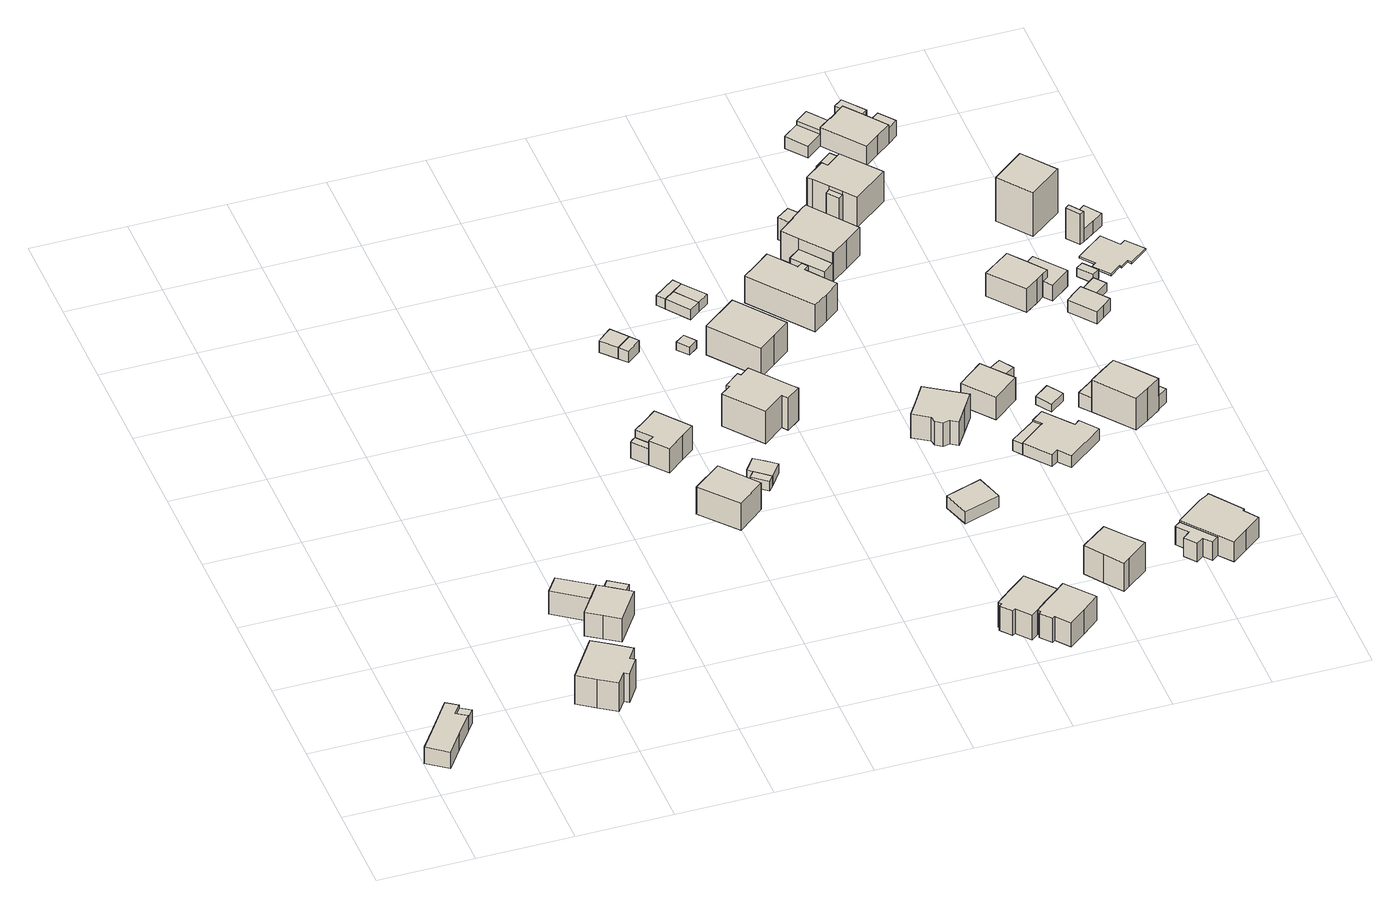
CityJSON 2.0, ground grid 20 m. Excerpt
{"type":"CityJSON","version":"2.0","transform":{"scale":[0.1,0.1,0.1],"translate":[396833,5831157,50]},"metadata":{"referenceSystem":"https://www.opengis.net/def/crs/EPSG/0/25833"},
"CityObjects":{
"building1":{"type":"Building","attributes":{"Gemeindeschluessel":"11000003","BezugspunktDach":"2200","function":"31001_2463","measuredHeight":4.91,"storeysAboveGround":1},"address":[{"country":"Germany","locality":"Berlin","thoroughfareNumber":"31 (1)","thoroughfareName":"Hubertusdamm"}],"geometry":[{"type":"Solid","lod":"1","boundaries":[[[[0,1,2,3,4,5,6,7]],[[8,9,10,11,12,13,14,15]],[[8,15,7,6]],[[9,8,6,5]],[[10,9,5,4]],[[11,10,4,3]],[[12,11,3,2]],[[13,12,2,1]],[[14,13,1,0]],[[15,14,0,7]]]]}]},
"building2":{"type":"Building","attributes":{"Gemeindeschluessel":"11000003","BezugspunktDach":"2200","function":"51009_1610","measuredHeight":3.18,"storeysAboveGround":0},"address":[{"country":"Germany","locality":"Berlin"}],"geometry":[{"type":"Solid","lod":"1","boundaries":[[[[16,17,18,19]],[[20,21,22,23]],[[20,23,19,18]],[[21,20,18,17]],[[22,21,17,16]],[[23,22,16,19]]]]}]},
"building3":{"type":"Building","attributes":{"Gemeindeschluessel":"11000003","BezugspunktDach":"2200","function":"31001_1010","measuredHeight":10.07,"storeysAboveGround":1},"address":[{"country":"Germany","locality":"Berlin","thoroughfareNumber":"30","thoroughfareName":"Hubertusdamm"}],"geometry":[{"type":"Solid","lod":"1","boundaries":[[[[24,25,26,27,28,29,30,31,32,33]],[[34,35,36,37,38,39,40,41,42,43]],[[34,43,33,32]],[[35,34,32,31]],[[36,35,31,30]],[[37,36,30,29]],[[38,37,29,28]],[[39,38,28,27]],[[40,39,27,26]],[[41,40,26,25]],[[42,41,25,24]],[[43,42,24,33]]]]}]},
"building4":{"type":"Building","attributes":{"Gemeindeschluessel":"11000003","BezugspunktDach":"2200","function":"31001_2723","measuredHeight":6.08,"storeysAboveGround":1},"address":[{"country":"Germany","locality":"Berlin","thoroughfareNumber":"29 (1)","thoroughfareName":"Hubertusdamm"}],"geometry":[{"type":"Solid","lod":"1","boundaries":[[[[44,45,46,47]],[[48,49,50,51]],[[48,51,47,46]],[[49,48,46,45]],[[50,49,45,44]],[[51,50,44,47]]]]}]},
"building5":{"type":"Building","attributes":{"Gemeindeschluessel":"11000003","function":"31001_1010"},"address":[{"country":"Germany","locality":"Berlin","thoroughfareNumber":"29","thoroughfareName":"Hubertusdamm"}],"children":["building5-1","building5-2"]},
"building5-1":{"type":"BuildingPart","attributes":{"BezugspunktDach":"2200","measuredHeight":6.52,"storeysAboveGround":1},"parents":["building5"],"geometry":[{"type":"MultiSurface","lod":"1","boundaries":[[[52,53,54,55,56,45,57]],[[58,59,60,61,62,63,64]],[[58,64,57,45]],[[59,58,45,56]],[[65,66,67,56,55]],[[61,68,69,65,55,54]],[[62,61,54,53]],[[63,62,53,52]],[[64,63,52,57]],[[60,70,66,65]],[[70,59,67,66]],[[60,65,69,68]]]}]},
"building5-2":{"type":"BuildingPart","attributes":{"BezugspunktDach":"2200","measuredHeight":4.79,"storeysAboveGround":1},"parents":["building5"],"geometry":[{"type":"MultiSurface","lod":"1","boundaries":[[[66,69,71,72,67]],[[73,74,68,70,59]],[[73,59,67,72]],[[74,73,72,71]],[[68,74,71,69]],[[70,60,65,66]],[[68,69,65,60]],[[59,75,70,66,67,76]]]}]},
"building6":{"type":"Building","attributes":{"Gemeindeschluessel":"11000003","BezugspunktDach":"2200","function":"51009_1610","measuredHeight":4.33,"storeysAboveGround":0},"address":[{"country":"Germany","locality":"Berlin"}],"geometry":[{"type":"Solid","lod":"1","boundaries":[[[[77,78,79,80,81]],[[82,83,84,85,86]],[[82,86,81,80]],[[83,82,80,79]],[[84,83,79,78]],[[85,84,78,77]],[[86,85,77,81]]]]}]},
"building7":{"type":"Building","attributes":{"Gemeindeschluessel":"11000003","BezugspunktDach":"2200","function":"31001_1010","measuredHeight":8.12,"storeysAboveGround":1},"address":[{"country":"Germany","locality":"Berlin","thoroughfareNumber":"1","thoroughfareName":"Blanchardstraße"}],"geometry":[{"type":"Solid","lod":"1","boundaries":[[[[87,88,89,90]],[[91,92,93,94]],[[91,94,90,89]],[[92,91,89,88]],[[93,92,88,87]],[[94,93,87,90]]]]}]},
"building8":{"type":"Building","attributes":{"Gemeindeschluessel":"11000003","BezugspunktDach":"2200","function":"31001_1312","measuredHeight":8.54,"storeysAboveGround":1},"address":[{"country":"Germany","locality":"Berlin","thoroughfareNumber":"21","thoroughfareName":"Schönerlinder Weg"}],"geometry":[{"type":"Solid","lod":"1","boundaries":[[[[95,96,97,98,99,100,101,102]],[[103,104,105,106,107,85,84,83]],[[103,83,102,101]],[[104,103,101,100]],[[105,104,100,99]],[[106,105,99,98]],[[107,106,98,97]],[[85,107,97,96]],[[84,85,96,95]],[[83,84,95,102]]]]}]},
"building9":{"type":"Building","attributes":{"Gemeindeschluessel":"11000003","BezugspunktDach":"2200","function":"51009_1610","measuredHeight":2.33,"storeysAboveGround":0},"address":[{"country":"Germany","locality":"Berlin"}],"geometry":[{"type":"Solid","lod":"1","boundaries":[[[[108,109,110,111]],[[112,113,114,115]],[[112,115,111,110]],[[113,112,110,109]],[[114,113,109,108]],[[115,114,108,111]]]]}]},
"building10":{"type":"Building","attributes":{"Gemeindeschluessel":"11000003","BezugspunktDach":"2200","function":"31001_1313","measuredHeight":3.12,"storeysAboveGround":1},"address":[{"country":"Germany","locality":"Berlin","thoroughfareNumber":"3 (1)","thoroughfareName":"Blanchardstraße"}],"geometry":[{"type":"Solid","lod":"1","boundaries":[[[[116,117,118,119,120]],[[121,122,123,124,125]],[[121,125,120,119]],[[122,121,119,118]],[[123,122,118,117]],[[124,123,117,116]],[[125,124,116,120]]]]}]},
"building11":{"type":"Building","attributes":{"Gemeindeschluessel":"11000003","BezugspunktDach":"2200","function":"31001_1313","measuredHeight":2.63,"storeysAboveGround":1},"address":[{"country":"Germany","locality":"Berlin","thoroughfareNumber":"1 (1)","thoroughfareName":"Blanchardstraße"}],"geometry":[{"type":"Solid","lod":"1","boundaries":[[[[126,127,128,129,130,131]],[[132,133,134,113,135,136]],[[132,136,131,130]],[[133,132,130,129]],[[134,133,129,128]],[[113,134,128,127]],[[135,113,127,126]],[[136,135,126,131]]]]}]},
"building12":{"type":"Building","attributes":{"Gemeindeschluessel":"11000003","BezugspunktDach":"2200","function":"51009_1610","measuredHeight":3.15,"storeysAboveGround":0},"address":[{"country":"Germany","locality":"Berlin"}],"geometry":[{"type":"Solid","lod":"1","boundaries":[[[[137,138,117,139,116]],[[140,123,141,142,124]],[[140,124,116,139]],[[123,140,139,117]],[[141,123,117,138]],[[142,141,138,137]],[[124,142,137,116]]]]}]},
"building13":{"type":"Building","attributes":{"Gemeindeschluessel":"11000003","BezugspunktDach":"2200","function":"31001_1010","measuredHeight":9.3,"storeysAboveGround":2},"address":[{"country":"Germany","locality":"Berlin","thoroughfareNumber":"3","thoroughfareName":"Blanchardstraße"}],"geometry":[{"type":"Solid","lod":"1","boundaries":[[[[143,144,145,146,147,148,149,150,151,152,153]],[[154,155,156,157,158,159,160,161,162,163,164]],[[154,164,153,152]],[[155,154,152,151]],[[156,155,151,150]],[[157,156,150,149]],[[158,157,149,148]],[[159,158,148,147]],[[160,159,147,146]],[[161,160,146,145]],[[162,161,145,144]],[[163,162,144,143]],[[164,163,143,153]]]]}]},
"building14":{"type":"Building","attributes":{"Gemeindeschluessel":"11000003","BezugspunktDach":"2200","function":"31001_2000","measuredHeight":1.92,"storeysAboveGround":1},"address":[{"country":"Germany","locality":"Berlin","thoroughfareNumber":"5 (1)","thoroughfareName":"Blanchardstraße"}],"geometry":[{"type":"Solid","lod":"1","boundaries":[[[[165,166,167,168]],[[169,170,171,172]],[[169,172,168,167]],[[170,169,167,166]],[[171,170,166,165]],[[172,171,165,168]]]]}]},
"building15":{"type":"Building","attributes":{"Gemeindeschluessel":"11000003","BezugspunktDach":"2200","function":"31001_1010","measuredHeight":9.39,"storeysAboveGround":1},"address":[{"country":"Germany","locality":"Berlin","thoroughfareNumber":"2","thoroughfareName":"Röländer Straße"}],"geometry":[{"type":"Solid","lod":"1","boundaries":[[[[173,174,175,176,177,178,179,180,181,182,183]],[[184,185,186,187,188,189,190,191,192,193,194]],[[184,194,183,182]],[[185,184,182,181]],[[186,185,181,180]],[[187,186,180,179]],[[188,187,179,178]],[[189,188,178,177]],[[190,189,177,176]],[[191,190,176,175]],[[192,191,175,174]],[[193,192,174,173]],[[194,193,173,183]]]]}]},
"building16":{"type":"Building","attributes":{"Gemeindeschluessel":"11000003","BezugspunktDach":"2200","function":"31001_2723","measuredHeight":2.41,"storeysAboveGround":1},"address":[{"country":"Germany","locality":"Berlin","thoroughfareNumber":"5 (3)","thoroughfareName":"Blanchardstraße"}],"geometry":[{"type":"Solid","lod":"1","boundaries":[[[[195,196,197,198,199]],[[200,201,202,203,204]],[[200,204,199,198]],[[201,200,198,197]],[[202,201,197,196]],[[203,202,196,195]],[[204,203,195,199]]]]}]},
"building17":{"type":"Building","attributes":{"Gemeindeschluessel":"11000003","BezugspunktDach":"2200","function":"51009_1610","measuredHeight":2.41,"storeysAboveGround":0},"address":[{"country":"Germany","locality":"Berlin"}],"geometry":[{"type":"Solid","lod":"1","boundaries":[[[[205,206,196,195]],[[202,207,208,203]],[[202,203,195,196]],[[207,202,196,206]],[[208,207,206,205]],[[203,208,205,195]]]]}]},
"building18":{"type":"Building","attributes":{"Gemeindeschluessel":"11000003","BezugspunktDach":"2200","function":"31001_1010","measuredHeight":9.21,"storeysAboveGround":1},"address":[{"country":"Germany","locality":"Berlin","thoroughfareNumber":"5","thoroughfareName":"Blanchardstraße"}],"geometry":[{"type":"Solid","lod":"1","boundaries":[[[[209,210,211,212,213]],[[214,215,216,217,218]],[[214,218,213,212]],[[215,214,212,211]],[[216,215,211,210]],[[217,216,210,209]],[[218,217,209,213]]]]}]},
"building19":{"type":"Building","attributes":{"Gemeindeschluessel":"11000003","BezugspunktDach":"2200","function":"31001_2463","measuredHeight":2.42,"storeysAboveGround":1},"address":[{"country":"Germany","locality":"Berlin","thoroughfareNumber":"5 (2)","thoroughfareName":"Blanchardstraße"}],"geometry":[{"type":"Solid","lod":"1","boundaries":[[[[206,219,197,196]],[[201,220,207,202]],[[201,202,196,197]],[[220,201,197,219]],[[207,220,219,206]],[[202,207,206,196]]]]}]},
"building20":{"type":"Building","attributes":{"Gemeindeschluessel":"11000003","BezugspunktDach":"2200","function":"31001_1010","measuredHeight":9.38,"storeysAboveGround":1},"address":[{"country":"Germany","locality":"Berlin","thoroughfareNumber":"25","thoroughfareName":"Schönerlinder Weg"}],"geometry":[{"type":"Solid","lod":"1","boundaries":[[[[221,222,223,224,225,226,178,227,176,228,229]],[[230,231,232,233,234,235,236,237,238,239,240]],[[230,240,229,228]],[[231,230,228,176]],[[232,231,176,227]],[[233,232,227,178]],[[234,233,178,226]],[[235,234,226,225]],[[236,235,225,224]],[[237,236,224,223]],[[238,237,223,222]],[[239,238,222,221]],[[240,239,221,229]]]]}]},
"building21":{"type":"Building","attributes":{"Gemeindeschluessel":"11000003","BezugspunktDach":"2200","function":"31001_2463","measuredHeight":2.84,"storeysAboveGround":1},"address":[{"country":"Germany","locality":"Berlin","thoroughfareNumber":"3 (2)","thoroughfareName":"Röländer Straße"}],"geometry":[{"type":"Solid","lod":"1","boundaries":[[[[241,242,243,244]],[[245,246,247,248]],[[245,248,244,243]],[[246,245,243,242]],[[247,246,242,241]],[[248,247,241,244]]]]}]},
"building22":{"type":"Building","attributes":{"Gemeindeschluessel":"11000003","BezugspunktDach":"2200","function":"31001_1010","measuredHeight":9.89,"storeysAboveGround":1},"address":[{"country":"Germany","locality":"Berlin","thoroughfareNumber":"7","thoroughfareName":"Blanchardstraße"}],"geometry":[{"type":"Solid","lod":"1","boundaries":[[[[249,250,251,252,253,254,255,256,257,258,259,260]],[[261,262,263,264,265,266,267,268,269,270,271,272]],[[261,272,260,259]],[[262,261,259,258]],[[263,262,258,257]],[[264,263,257,256]],[[265,264,256,255]],[[266,265,255,254]],[[267,266,254,253]],[[268,267,253,252]],[[269,268,252,251]],[[270,269,251,250]],[[271,270,250,249]],[[272,271,249,260]]]]}]},
"building23":{"type":"Building","attributes":{"Gemeindeschluessel":"11000003","BezugspunktDach":"2200","function":"31001_1010","measuredHeight":8.48,"storeysAboveGround":1},"address":[{"country":"Germany","locality":"Berlin","thoroughfareNumber":"6","thoroughfareName":"Blanchardstraße"}],"geometry":[{"type":"Solid","lod":"1","boundaries":[[[[273,274,275,276,277,278,279,280,281,282]],[[283,284,285,286,287,288,289,290,291,292]],[[283,292,282,281]],[[284,283,281,280]],[[285,284,280,279]],[[286,285,279,278]],[[287,286,278,277]],[[288,287,277,276]],[[289,288,276,275]],[[290,289,275,274]],[[291,290,274,273]],[[292,291,273,282]]]]}]},
"building24":{"type":"Building","attributes":{"Gemeindeschluessel":"11000003","BezugspunktDach":"2200","function":"31001_1010","measuredHeight":9.14,"storeysAboveGround":1},"address":[{"country":"Germany","locality":"Berlin","thoroughfareNumber":"2A","thoroughfareName":"Röländer Straße"}],"geometry":[{"type":"Solid","lod":"1","boundaries":[[[[293,294,295,296,297,298,299]],[[300,301,302,303,304,305,306]],[[300,306,299,298]],[[301,300,298,297]],[[302,301,297,296]],[[303,302,296,295]],[[304,303,295,294]],[[305,304,294,293]],[[306,305,293,299]]]]}]},
"building25":{"type":"Building","attributes":{"Gemeindeschluessel":"11000003","BezugspunktDach":"2200","function":"31001_2463","measuredHeight":5.04,"storeysAboveGround":1},"address":[{"country":"Germany","locality":"Berlin","thoroughfareNumber":"9 (1)","thoroughfareName":"Blanchardstraße"}],"geometry":[{"type":"Solid","lod":"1","boundaries":[[[[307,308,309,310]],[[311,312,313,314]],[[311,314,310,309]],[[312,311,309,308]],[[313,312,308,307]],[[314,313,307,310]]]]}]},
"building26":{"type":"Building","attributes":{"Gemeindeschluessel":"11000003","BezugspunktDach":"2200","function":"51009_1610","measuredHeight":2.83,"storeysAboveGround":0},"address":[{"country":"Germany","locality":"Berlin"}],"geometry":[{"type":"Solid","lod":"1","boundaries":[[[[315,316,317,318]],[[319,320,321,322]],[[319,322,318,317]],[[320,319,317,316]],[[321,320,316,315]],[[322,321,315,318]]]]}]},
"building27":{"type":"Building","attributes":{"Gemeindeschluessel":"11000003","function":"31001_1010"},"address":[{"country":"Germany","locality":"Berlin","thoroughfareNumber":"9","thoroughfareName":"Blanchardstraße"}],"children":["building27-1","building27-2"]},
"building27-1":{"type":"BuildingPart","attributes":{"BezugspunktDach":"2200","measuredHeight":8.44,"storeysAboveGround":1},"parents":["building27"],"geometry":[{"type":"MultiSurface","lod":"1","boundaries":[[[323,324,325,326,327,328,329,330,331,332]],[[333,334,335,336,337,338,339,340,341,342]],[[333,342,332,331]],[[334,333,331,330]],[[343,344,330,329]],[[336,335,329,328]],[[337,336,328,327]],[[338,337,327,326]],[[339,338,326,325]],[[340,339,325,324]],[[341,340,324,323]],[[342,341,323,332]],[[335,334,344,343]]]}]},
"building27-2":{"type":"BuildingPart","attributes":{"BezugspunktDach":"2200","measuredHeight":5.31,"storeysAboveGround":1},"parents":["building27"],"geometry":[{"type":"Solid","lod":"1","boundaries":[[[[344,343,345,346]],[[347,335,334,348]],[[347,348,346,345]],[[335,347,345,343]],[[334,335,334,344]],[[348,334,344,346]],[[343,344,334,335]]]]}]},
"building28":{"type":"Building","attributes":{"Gemeindeschluessel":"11000003","BezugspunktDach":"2200","function":"31001_2463","measuredHeight":7.37,"storeysAboveGround":1},"address":[{"country":"Germany","locality":"Berlin","thoroughfareNumber":"6 (1)","thoroughfareName":"Blanchardstraße"}],"geometry":[{"type":"Solid","lod":"1","boundaries":[[[[349,350,351,352]],[[353,354,355,356]],[[353,356,352,351]],[[354,353,351,350]],[[355,354,350,349]],[[356,355,349,352]]]]}]},
"building29":{"type":"Building","attributes":{"Gemeindeschluessel":"11000003","BezugspunktDach":"2200","function":"31001_1010","measuredHeight":2.87,"storeysAboveGround":1},"address":[{"country":"Germany","locality":"Berlin","thoroughfareNumber":"3","thoroughfareName":"Röländer Straße"}],"geometry":[{"type":"Solid","lod":"1","boundaries":[[[[357,358,359,360,361,362,363,364,365,366]],[[320,319,367,368,369,370,371,372,373,321]],[[320,321,366,365]],[[319,320,365,364]],[[367,319,364,363]],[[368,367,363,362]],[[369,368,362,361]],[[370,369,361,360]],[[371,370,360,359]],[[372,371,359,358]],[[373,372,358,357]],[[321,373,357,366]]]]}]},
"building30":{"type":"Building","attributes":{"Gemeindeschluessel":"11000003","BezugspunktDach":"2200","function":"31001_2723","measuredHeight":2.67,"storeysAboveGround":1},"address":[{"country":"Germany","locality":"Berlin","thoroughfareNumber":"8","thoroughfareName":"Blanchardstraße"}],"geometry":[{"type":"Solid","lod":"1","boundaries":[[[[374,375,376,377]],[[378,379,380,381]],[[378,381,377,376]],[[379,378,376,375]],[[380,379,375,374]],[[381,380,374,377]]]]}]},
"building31":{"type":"Building","attributes":{"Gemeindeschluessel":"11000003","BezugspunktDach":"2200","function":"51009_1610","measuredHeight":6.42,"storeysAboveGround":0},"address":[{"country":"Germany","locality":"Berlin"}],"geometry":[{"type":"Solid","lod":"1","boundaries":[[[[382,383,384,385]],[[386,387,388,389]],[[386,389,385,384]],[[387,386,384,383]],[[388,387,383,382]],[[389,388,382,385]]]]}]},
"building32":{"type":"Building","attributes":{"Gemeindeschluessel":"11000003","BezugspunktDach":"2200","function":"31001_2741","measuredHeight":2.67,"storeysAboveGround":1},"address":[{"country":"Germany","locality":"Berlin","thoroughfareNumber":"5 (2)","thoroughfareName":"Röländer Straße"}],"geometry":[{"type":"Solid","lod":"1","boundaries":[[[[390,391,392,393,394]],[[395,396,397,398,399]],[[395,399,394,393]],[[396,395,393,392]],[[397,396,392,391]],[[398,397,391,390]],[[399,398,390,394]]]]}]},
"building33":{"type":"Building","attributes":{"Gemeindeschluessel":"11000003","function":"31001_1010"},"address":[{"country":"Germany","locality":"Berlin","thoroughfareNumber":"4","thoroughfareName":"Röländer Straße"}],"children":["building33-1","building33-2"]},
"building33-1":{"type":"BuildingPart","attributes":{"BezugspunktDach":"2200","measuredHeight":5.33,"storeysAboveGround":1},"parents":["building33"],"geometry":[{"type":"MultiSurface","lod":"1","boundaries":[[[400,401,402,403,404,405,406,407,408,409]],[[410,411,412,413,414,415,416,417,418,419]],[[410,419,409,408]],[[411,410,408,407]],[[412,411,407,406]],[[413,412,406,405]],[[414,413,405,404]],[[415,414,404,403]],[[416,415,403,402]],[[417,416,402,401]],[[418,417,401,400]],[[420,421,418,400,409]],[[419,418,421,420]]]}]},
"building33-2":{"type":"BuildingPart","attributes":{"BezugspunktDach":"2200","measuredHeight":4.47,"storeysAboveGround":1},"parents":["building33"],"geometry":[{"type":"Solid","lod":"1","boundaries":[[[[422,423,424,425,426,421,420,427]],[[419,418,428,429,430,431,432,433]],[[419,433,427,420]],[[428,418,421,426]],[[429,428,426,425]],[[430,429,425,424]],[[431,430,424,423]],[[432,431,423,422]],[[433,432,422,427]],[[418,419,420,421]]]]}]},
"building34":{"type":"Building","attributes":{"Gemeindeschluessel":"11000003","BezugspunktDach":"2200","function":"31001_1010","measuredHeight":8.14,"storeysAboveGround":2},"address":[{"country":"Germany","locality":"Berlin","thoroughfareNumber":"11","thoroughfareName":"Blanchardstraße"}],"geometry":[{"type":"Solid","lod":"1","boundaries":[[[[434,435,436,437,438,439,440,441,442]],[[443,444,445,446,447,448,449,450,451]],[[443,451,442,441]],[[444,443,441,440]],[[445,444,440,439]],[[446,445,439,438]],[[447,446,438,437]],[[448,447,437,436]],[[449,448,436,435]],[[450,449,435,434]],[[451,450,434,442]]]]}]},
"building35":{"type":"Building","attributes":{"Gemeindeschluessel":"11000003","BezugspunktDach":"2200","function":"51009_1610","measuredHeight":5.72,"storeysAboveGround":0},"address":[{"country":"Germany","locality":"Berlin"}],"geometry":[{"type":"Solid","lod":"1","boundaries":[[[[452,453,454,455,456,457]],[[458,459,460,461,462,463]],[[458,463,457,456]],[[459,458,456,455]],[[460,459,455,454]],[[461,460,454,453]],[[462,461,453,452]],[[463,462,452,457]]]]}]},
"building36":{"type":"Building","attributes":{"Gemeindeschluessel":"11000003","BezugspunktDach":"2200","function":"31001_2463","measuredHeight":2.92,"storeysAboveGround":1},"address":[{"country":"Germany","locality":"Berlin","thoroughfareNumber":"13 (1)","thoroughfareName":"Blanchardstraße"}],"geometry":[{"type":"Solid","lod":"1","boundaries":[[[[464,465,466,467]],[[468,469,470,471]],[[468,471,467,466]],[[469,468,466,465]],[[470,469,465,464]],[[471,470,464,467]]]]}]},
"building37":{"type":"Building","attributes":{"Gemeindeschluessel":"11000003","BezugspunktDach":"2200","function":"31001_2723","measuredHeight":3.51,"storeysAboveGround":1},"address":[{"country":"Germany","locality":"Berlin","thoroughfareNumber":"5 (1)","thoroughfareName":"Röländer Straße"}],"geometry":[{"type":"Solid","lod":"1","boundaries":[[[[472,473,474,475]],[[476,477,478,479]],[[476,479,475,474]],[[477,476,474,473]],[[478,477,473,472]],[[479,478,472,475]]]]}]},
"building38":{"type":"Building","attributes":{"Gemeindeschluessel":"11000003","function":"31001_1010"},"address":[{"country":"Germany","locality":"Berlin","thoroughfareNumber":"5","thoroughfareName":"Röländer Straße"}],"children":["building38-1","building38-2"]},
"building38-1":{"type":"BuildingPart","attributes":{"BezugspunktDach":"2200","measuredHeight":9.94,"storeysAboveGround":2},"parents":["building38"],"geometry":[{"type":"MultiSurface","lod":"1","boundaries":[[[480,481,482,483,484,485,486,487]],[[488,489,490,491,492,493,494,495]],[[488,495,487,486]],[[489,488,486,485]],[[490,489,485,484]],[[491,490,484,483]],[[496,497,498,499,492,491,483,482]],[[493,492,482,481]],[[494,493,481,480]],[[495,494,480,487]],[[499,498,497,496]]]}]},
"building38-2":{"type":"BuildingPart","attributes":{"BezugspunktDach":"2200","measuredHeight":3.28,"storeysAboveGround":2},"parents":["building38"],"geometry":[{"type":"Solid","lod":"1","boundaries":[[[[496,500,501,497]],[[502,503,499,498]],[[502,498,497,501]],[[503,502,501,500]],[[499,503,500,496]],[[498,499,496,497]]]]}]},
"building39":{"type":"Building","attributes":{"Gemeindeschluessel":"11000003","BezugspunktDach":"2200","function":"31001_1010","measuredHeight":6.79,"storeysAboveGround":1},"address":[{"country":"Germany","locality":"Berlin","thoroughfareNumber":"12","thoroughfareName":"Blanchardstraße"}],"geometry":[{"type":"Solid","lod":"1","boundaries":[[[[504,505,506,507,508,509,510,511]],[[512,513,514,515,516,517,518,519]],[[512,519,511,510]],[[513,512,510,509]],[[514,513,509,508]],[[515,514,508,507]],[[516,515,507,506]],[[517,516,506,505]],[[518,517,505,504]],[[519,518,504,511]]]]}]},
"building40":{"type":"Building","attributes":{"Gemeindeschluessel":"11000003","function":"31001_1010"},"address":[{"country":"Germany","locality":"Berlin","thoroughfareNumber":"13","thoroughfareName":"Blanchardstraße"}],"children":["building40-1","building40-2","building40-3"]},
"building40-1":{"type":"BuildingPart","attributes":{"BezugspunktDach":"2200","measuredHeight":5.41,"storeysAboveGround":1},"parents":["building40"],"geometry":[{"type":"MultiSurface","lod":"1","boundaries":[[[520,521,522,523,524,525,526,527]],[[528,529,530,531,532,533,534,469]],[[528,535,536,527,526]],[[529,528,526,525]],[[530,529,525,524]],[[531,530,524,523]],[[537,538,531,523,522]],[[533,532,522,521]],[[534,533,521,520]],[[469,534,520,527]],[[469,536,535,528]],[[532,531,538,537]]]}]},
"building40-2":{"type":"BuildingPart","attributes":{"BezugspunktDach":"2200","measuredHeight":3.74,"storeysAboveGround":1},"parents":["building40"],"geometry":[{"type":"Solid","lod":"1","boundaries":[[[[536,535,539,540]],[[541,528,469,468]],[[541,468,540,539]],[[528,541,539,535]],[[468,469,536,540]],[[528,535,536,469]]]]}]},
"building40-3":{"type":"BuildingPart","attributes":{"BezugspunktDach":"2200","measuredHeight":3.74,"storeysAboveGround":1},"parents":["building40"],"geometry":[{"type":"Solid","lod":"1","boundaries":[[[[537,542,543,538]],[[544,545,532,531]],[[544,531,538,543]],[[545,544,543,542]],[[532,545,542,537]],[[531,532,537,538]]]]}]},
"building41":{"type":"Building","attributes":{"Gemeindeschluessel":"11000003","BezugspunktDach":"2200","function":"31001_2723","measuredHeight":2.23,"storeysAboveGround":1},"address":[{"country":"Germany","locality":"Berlin","thoroughfareNumber":"13 (2)","thoroughfareName":"Blanchardstraße"}],"geometry":[{"type":"Solid","lod":"1","boundaries":[[[[546,547,548,549,550]],[[551,552,553,554,555]],[[551,555,550,549]],[[552,551,549,548]],[[553,552,548,547]],[[554,553,547,546]],[[555,554,546,550]]]]}]},
"building42":{"type":"Building","attributes":{"Gemeindeschluessel":"11000003","BezugspunktDach":"2200","function":"51009_1610","measuredHeight":6,"storeysAboveGround":0},"address":[{"country":"Germany","locality":"Berlin"}],"geometry":[{"type":"Solid","lod":"1","boundaries":[[[[556,557,558,559,560,561]],[[562,563,564,516,515,514]],[[562,514,561,560]],[[563,562,560,559]],[[564,563,559,558]],[[516,564,558,557]],[[515,516,557,556]],[[514,515,556,561]]]]}]},
"building43":{"type":"Building","attributes":{"Gemeindeschluessel":"11000003","BezugspunktDach":"2200","function":"31001_2723","measuredHeight":3.24,"storeysAboveGround":1},"address":[{"country":"Germany","locality":"Berlin","thoroughfareNumber":"12 (1)","thoroughfareName":"Blanchardstraße"}],"geometry":[{"type":"Solid","lod":"1","boundaries":[[[[565,566,567,568,569,570,571]],[[572,573,574,575,576,577,578]],[[572,578,571,570]],[[573,572,570,569]],[[574,573,569,568]],[[575,574,568,567]],[[576,575,567,566]],[[577,576,566,565]],[[578,577,565,571]]]]}]},
"building44":{"type":"Building","attributes":{"Gemeindeschluessel":"11000003","BezugspunktDach":"2200","function":"51009_1610","measuredHeight":1.99,"storeysAboveGround":0},"address":[{"country":"Germany","locality":"Berlin"}],"geometry":[{"type":"Solid","lod":"1","boundaries":[[[[579,580,581,582]],[[583,584,585,586]],[[583,586,582,581]],[[584,583,581,580]],[[585,584,580,579]],[[586,585,579,582]]]]}]},
"building45":{"type":"Building","attributes":{"Gemeindeschluessel":"11000003","BezugspunktDach":"2200","function":"31001_2723","measuredHeight":2.09,"storeysAboveGround":1},"address":[{"country":"Germany","locality":"Berlin","thoroughfareNumber":"14 (1)","thoroughfareName":"Blanchardstraße"}],"geometry":[{"type":"Solid","lod":"1","boundaries":[[[[587,588,589,590]],[[591,592,593,594]],[[591,594,590,589]],[[592,591,589,588]],[[593,592,588,587]],[[594,593,587,590]]]]}]},
"building46":{"type":"Building","attributes":{"Gemeindeschluessel":"11000003","BezugspunktDach":"2200","function":"31001_1010","measuredHeight":11.22,"storeysAboveGround":2},"address":[{"country":"Germany","locality":"Berlin","thoroughfareNumber":"14 (4)","thoroughfareName":"Blanchardstraße"}],"geometry":[{"type":"Solid","lod":"1","boundaries":[[[[595,596,597,598]],[[599,600,601,602]],[[599,602,598,597]],[[600,599,597,596]],[[601,600,596,595]],[[602,601,595,598]]]]}]},
"building47":{"type":"Building","attributes":{"Gemeindeschluessel":"11000003","BezugspunktDach":"2200","function":"51009_1610","measuredHeight":7.39,"storeysAboveGround":0},"address":[{"country":"Germany","locality":"Berlin"}],"geometry":[{"type":"Solid","lod":"1","boundaries":[[[[603,604,605,606]],[[607,608,609,610]],[[607,610,606,605]],[[608,607,605,604]],[[609,608,604,603]],[[610,609,603,606]]]]}]},
"building48":{"type":"Building","attributes":{"Gemeindeschluessel":"11000003","BezugspunktDach":"2200","function":"31001_1313","measuredHeight":3.05,"storeysAboveGround":1},"address":[{"country":"Germany","locality":"Berlin","thoroughfareNumber":"14 (5)","thoroughfareName":"Blanchardstraße"}],"geometry":[{"type":"Solid","lod":"1","boundaries":[[[[611,612,613,614,615,616,617,618,619,620,621]],[[622,623,624,625,626,627,628,629,608,607,630]],[[622,630,621,620]],[[623,622,620,619]],[[624,623,619,618]],[[625,624,618,617]],[[626,625,617,616]],[[627,626,616,615]],[[628,627,615,614]],[[629,628,614,613]],[[608,629,613,612]],[[607,608,612,611]],[[630,607,611,621]]]]}]},
"building49":{"type":"Building","attributes":{"Gemeindeschluessel":"11000003","BezugspunktDach":"2200","function":"31001_1010","measuredHeight":0.397,"storeysAboveGround":1},"address":[{"country":"Germany","locality":"Berlin","thoroughfareNumber":"14","thoroughfareName":"Blanchardstraße"}],"geometry":[{"type":"Solid","lod":"1","boundaries":[[[[631,632,633,634,635,636,637,638,639,640,641,642]],[[643,644,645,646,647,648,649,650,651,652,653,654]],[[643,654,642,641]],[[644,643,641,640]],[[645,644,640,639]],[[646,645,639,638]],[[647,646,638,637]],[[648,647,637,636]],[[649,648,636,635]],[[650,649,635,634]],[[651,650,634,633]],[[652,651,633,632]],[[653,652,632,631]],[[654,653,631,642]]]]}]}
},
"vertices":[
[44,69,41],[78,116,41],[112,162,41],[90,176,41],[106,197,41],[82,213,41],[35,146,41],[2,100,41],[35,146,1],[82,213,1],[106,197,1],[90,176,1],[112,162,1],[78,116,1],[44,69,1],[2,100,1],
[112,162,34],[127,183,34],[106,197,34],[90,176,34],[106,197,2],[127,183,2],[112,162,2],[90,176,2],
[364,143,76],[400,119,76],[418,145,76],[428,138,76],[453,175,76],[443,182,76],[461,208,76],[425,233,76],[389,257,76],[328,168,76],[389,257,6],[425,233,6],[461,208,6],[443,182,6],[453,175,6],[428,138,6],[418,145,6],[400,119,6],[364,143,6],[328,168,6],
[437,391,62],[461,426,62],[394,472,62],[370,438,62],[394,472,6],[461,426,6],[437,391,6],[370,438,6],
[443,335,62],[474,314,62],[523,384,62],[492,405,62],[472,419,62],[412,356,62],[461,426,5],[472,419,5],[492,405,5],[523,384,5],[474,314,5],[443,335,5],[412,356,5],[492,405,53],[490,407,53],[472,419,53],[508,394,5],[508,394,53],[490,407,5],
[524,417,53],[488,442,53],[488,442,5],[524,417,5],[481,413,5],[472,419,19],
[694,792,49],[706,801,49],[681,832,49],[675,828,49],[669,823,49],[675,828,9],[681,832,9],[706,801,9],[694,792,9],[669,823,9],
[795,549,76],[851,595,76],[790,670,76],[731,623,76],[790,670,10],[851,595,10],[795,549,10],[731,623,10],
[706,801,68],[694,792,68],[724,757,68],[761,787,68],[787,807,68],[734,873,68],[708,852,68],[681,832,68],[708,852,9],[734,873,9],[787,807,9],[761,787,9],[724,757,9],
[885,642,34],[895,655,34],[865,680,34],[854,667,34],[865,680,10],[895,655,10],[885,642,10],[854,667,10],
[743,1106,41],[773,1130,41],[746,1163,41],[730,1150,41],[715,1137,41],[730,1150,13],[746,1163,13],[773,1130,13],[743,1106,13],[715,1137,13],
[875,672,33],[895,655,33],[919,687,33],[898,703,33],[877,719,33],[855,689,33],[877,719,10],[898,703,10],[919,687,10],[875,672,10],[855,689,10],
[758,1089,41],[787,1113,41],[758,1118,41],[758,1118,13],[787,1113,13],[758,1089,13],
[925,780,87],[970,816,87],[979,804,87],[1007,826,87],[997,838,87],[937,914,87],[917,899,87],[912,905,87],[880,879,87],[885,873,87],[864,858,87],[885,873,8],[880,879,8],[912,905,8],[917,899,8],[937,914,8],[997,838,8],[1007,826,8],[979,804,8],[970,816,8],[925,780,8],[864,858,8],
[874,1071,33],[893,1086,33],[875,1109,33],[855,1094,33],[875,1109,14],[893,1086,14],[874,1071,14],[855,1094,14],
[1176,78,74],[1182,82,74],[1206,53,74],[1222,66,74],[1242,83,74],[1278,112,74],[1230,170,74],[1194,141,74],[1158,111,74],[1163,105,74],[1157,101,74],[1163,105,14],[1158,111,14],[1194,141,14],[1230,170,14],[1278,112,14],[1242,83,14],[1222,66,14],[1206,53,14],[1182,82,14],[1176,78,14],[1157,101,14],
[876,1218,37],[898,1234,37],[920,1251,37],[908,1267,37],[864,1234,37],[908,1267,13],[920,1251,13],[898,1234,13],[876,1218,13],[864,1234,13],
[911,1171,37],[933,1188,37],[933,1188,13],[911,1171,13],
[981,966,83],[1017,994,83],[1053,1022,83],[977,1120,83],[905,1064,83],[977,1120,12],[1053,1022,12],[1017,994,12],[981,966,12],[905,1064,12],
[956,1205,37],[956,1205,13],
[1240,32,74],[1246,37,74],[1269,8,74],[1305,37,74],[1341,67,74],[1293,125,74],[1257,95,74],[1226,60,74],[1221,55,74],[1226,60,15],[1222,66,15],[1257,95,15],[1278,112,15],[1293,125,15],[1341,67,15],[1305,37,15],[1269,8,15],[1246,37,15],[1240,32,15],[1221,55,15],
[1202,425,41],[1278,450,41],[1260,507,41],[1184,482,41],[1260,507,12],[1278,450,12],[1202,425,12],[1184,482,12],
[1121,1057,81],[1152,1080,81],[1182,1104,81],[1137,1163,81],[1147,1171,81],[1138,1183,81],[1127,1175,81],[1127,1176,81],[1127,1177,81],[1085,1231,81],[1055,1207,81],[1024,1183,81],[1055,1207,15],[1085,1231,15],[1127,1177,15],[1127,1176,15],[1127,1175,15],[1138,1183,15],[1147,1171,15],[1137,1163,15],[1182,1104,15],[1152,1080,15],[1121,1057,15],[1024,1183,15],
[1222,680,70],[1225,666,70],[1239,657,70],[1253,660,70],[1268,650,70],[1291,685,70],[1315,721,70],[1235,773,70],[1212,737,70],[1189,702,70],[1212,737,12],[1235,773,12],[1315,721,12],[1291,685,12],[1268,650,12],[1253,660,12],[1239,657,12],[1225,666,12],[1222,680,12],[1189,702,12],
[1391,171,82],[1419,134,82],[1433,144,82],[1477,179,82],[1448,214,82],[1419,250,82],[1364,209,82],[1419,250,13],[1448,214,13],[1477,179,13],[1433,144,13],[1419,134,13],[1391,171,13],[1364,209,13],
[1180,1171,57],[1203,1190,57],[1156,1252,57],[1132,1233,57],[1156,1252,16],[1203,1190,16],[1180,1171,16],[1132,1233,16],
[1372,583,39],[1426,625,39],[1413,641,39],[1358,601,39],[1413,641,13],[1426,625,13],[1372,583,13],[1358,601,13],
[1156,1252,84],[1203,1190,84],[1205,1189,84],[1240,1216,84],[1276,1244,84],[1202,1342,84],[1192,1335,84],[1166,1313,84],[1166,1312,84],[1131,1284,84],[1166,1312,15],[1166,1313,15],[1192,1335,15],[1202,1342,15],[1276,1244,15],[1240,1216,15],[1205,1189,15],[1203,1190,15],[1156,1252,15],[1131,1284,15],[1192,1335,69],[1166,1313,69],
[1172,1360,69],[1145,1341,69],[1172,1360,15],[1145,1341,15],
[1360,700,66],[1414,744,66],[1364,806,66],[1310,762,66],[1364,806,11],[1414,744,11],[1360,700,11],[1310,762,11],
[1413,531,42],[1427,541,42],[1447,516,42],[1523,575,42],[1495,611,42],[1484,602,42],[1437,660,42],[1413,641,42],[1426,625,42],[1372,583,42],[1437,660,13],[1484,602,13],[1495,611,13],[1523,575,13],[1447,516,13],[1427,541,13],[1413,531,13],
[1403,787,38],[1432,806,38],[1413,835,38],[1384,816,38],[1413,835,11],[1432,806,11],[1403,787,11],[1384,816,11],
[1269,1342,81],[1279,1350,81],[1260,1374,81],[1251,1366,81],[1260,1374,17],[1279,1350,17],[1269,1342,17],[1251,1366,17],
[1466,685,32],[1498,709,32],[1487,725,32],[1476,741,32],[1445,717,32],[1476,741,13],[1487,725,13],[1498,709,13],[1466,685,13],[1445,717,13],
[1622,177,62],[1645,149,62],[1679,175,62],[1713,202,62],[1692,231,62],[1695,235,62],[1646,301,62],[1643,298,62],[1624,287,62],[1569,243,62],[1624,287,13],[1643,298,13],[1646,301,13],[1695,235,13],[1692,231,13],[1713,202,13],[1679,175,13],[1645,149,13],[1622,177,13],[1569,243,13],[1569,243,58],[1622,177,58],
[1576,209,58],[1560,196,58],[1579,171,58],[1594,183,58],[1608,166,58],[1557,234,58],[1608,166,13],[1594,183,13],[1579,171,13],[1560,196,13],[1576,209,13],[1557,234,13],
[1237,1403,89],[1260,1374,89],[1279,1350,89],[1299,1324,89],[1372,1381,89],[1310,1459,89],[1278,1434,89],[1270,1445,89],[1229,1413,89],[1270,1445,16],[1278,1434,16],[1310,1459,16],[1372,1381,16],[1299,1324,16],[1279,1350,16],[1260,1374,16],[1237,1403,16],[1229,1413,16],
[1270,1445,75],[1278,1434,75],[1310,1459,75],[1315,1463,75],[1299,1483,75],[1262,1454,75],[1299,1483,18],[1315,1463,18],[1310,1459,18],[1278,1434,18],[1270,1445,18],[1262,1454,18],
[1279,1548,47],[1312,1574,47],[1279,1616,47],[1246,1590,47],[1279,1616,18],[1312,1574,18],[1279,1548,18],[1246,1590,18],
[1538,661,47],[1585,695,47],[1566,718,47],[1520,684,47],[1566,718,12],[1585,695,12],[1538,661,12],[1520,684,12],
[1600,581,91],[1630,602,91],[1659,623,91],[1617,677,91],[1596,703,91],[1585,695,91],[1567,682,91],[1538,661,91],[1567,682,13],[1585,695,13],[1596,703,13],[1617,677,13],[1659,623,13],[1630,602,13],[1600,581,13],[1538,661,13],[1659,623,48],[1617,677,48],[1617,677,15],[1659,623,15],
[1680,638,48],[1638,693,48],[1638,693,15],[1680,638,15],
[1519,981,71],[1547,1001,71],[1563,1014,71],[1575,1022,71],[1540,1067,71],[1519,1094,71],[1490,1073,71],[1462,1052,71],[1490,1073,14],[1519,1094,14],[1540,1067,14],[1575,1022,14],[1563,1014,14],[1547,1001,14],[1519,981,14],[1462,1052,14],
[1376,1491,64],[1407,1515,64],[1437,1538,64],[1411,1572,64],[1373,1620,64],[1339,1593,64],[1339,1594,64],[1312,1574,64],[1339,1594,18],[1339,1593,18],[1373,1620,18],[1411,1572,18],[1437,1538,18],[1407,1515,18],[1376,1491,18],[1339,1594,56],[1312,1574,56],[1437,1538,56],[1411,1572,56],
[1306,1637,56],[1279,1616,56],[1306,1637,18],
[1458,1555,56],[1432,1588,56],[1432,1588,18],[1458,1555,18],
[1403,1605,42],[1420,1618,42],[1421,1619,42],[1386,1664,42],[1368,1651,42],[1386,1664,20],[1421,1619,20],[1420,1618,20],[1403,1605,20],[1368,1651,20],
[1575,1022,53],[1563,1014,53],[1577,996,53],[1618,1029,53],[1570,1090,53],[1540,1067,53],[1570,1090,14],[1618,1029,14],[1577,996,14],
[1634,904,44],[1652,918,44],[1670,933,44],[1648,962,44],[1629,985,44],[1611,971,44],[1593,956,44],[1611,971,14],[1629,985,14],[1648,962,14],[1670,933,14],[1652,918,14],[1634,904,14],[1593,956,14],
[1648,962,35],[1683,989,35],[1664,1013,35],[1629,985,35],[1664,1013,15],[1683,989,15],[1648,962,15],[1629,985,15],
[1667,1020,36],[1681,1031,36],[1658,1060,36],[1644,1050,36],[1658,1060,15],[1681,1031,15],[1667,1020,15],[1644,1050,15],
[1605,1188,123],[1672,1240,123],[1620,1308,123],[1553,1255,123],[1620,1308,16],[1672,1240,16],[1605,1188,16],[1553,1255,16],
[1681,1136,90],[1690,1142,90],[1670,1170,90],[1661,1163,90],[1670,1170,16],[1690,1142,16],[1681,1136,16],[1661,1163,16],
[1670,1170,46],[1690,1142,46],[1715,1160,46],[1715,1159,46],[1738,1176,46],[1714,1210,46],[1691,1193,46],[1693,1191,46],[1669,1175,46],[1668,1177,46],[1666,1176,46],[1668,1177,16],[1669,1175,16],[1693,1191,16],[1691,1193,16],[1714,1210,16],[1738,1176,16],[1715,1159,16],[1715,1160,16],[1666,1176,16],
[1689,1071,19],[1680,1064,19],[1706,1030,19],[1730,1049,19],[1733,1045,19],[1749,1058,19],[1755,1051,19],[1793,1081,19],[1764,1117,19],[1753,1108,19],[1724,1145,19],[1666,1100,19],[1724,1145,15],[1753,1108,15],[1764,1117,15],[1793,1081,15],[1755,1051,15],[1749,1058,15],[1733,1045,15],[1730,1049,15],[1706,1030,15],[1680,1064,15],[1689,1071,15],[1666,1100,15]
]}
